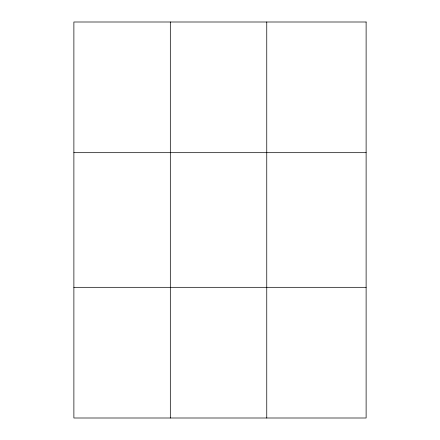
<?xml version="1.0" encoding="UTF-8"?>
<svg xmlns="http://www.w3.org/2000/svg" width="440" height="440" viewBox="0 0 440 440"><rect width="100%" height="100%" fill="white"/><g stroke="black" fill="none" stroke-linecap="round" stroke-linejoin="round"><path stroke-width="0.66" d="M170.319 22L170.319 418M266.756 22L266.756 418M73.882 152.68L366.118 152.68M73.882 287.32L366.118 287.32M366.118 22L366.118 418L73.882 418L73.882 22L366.118 22"/></g></svg>
